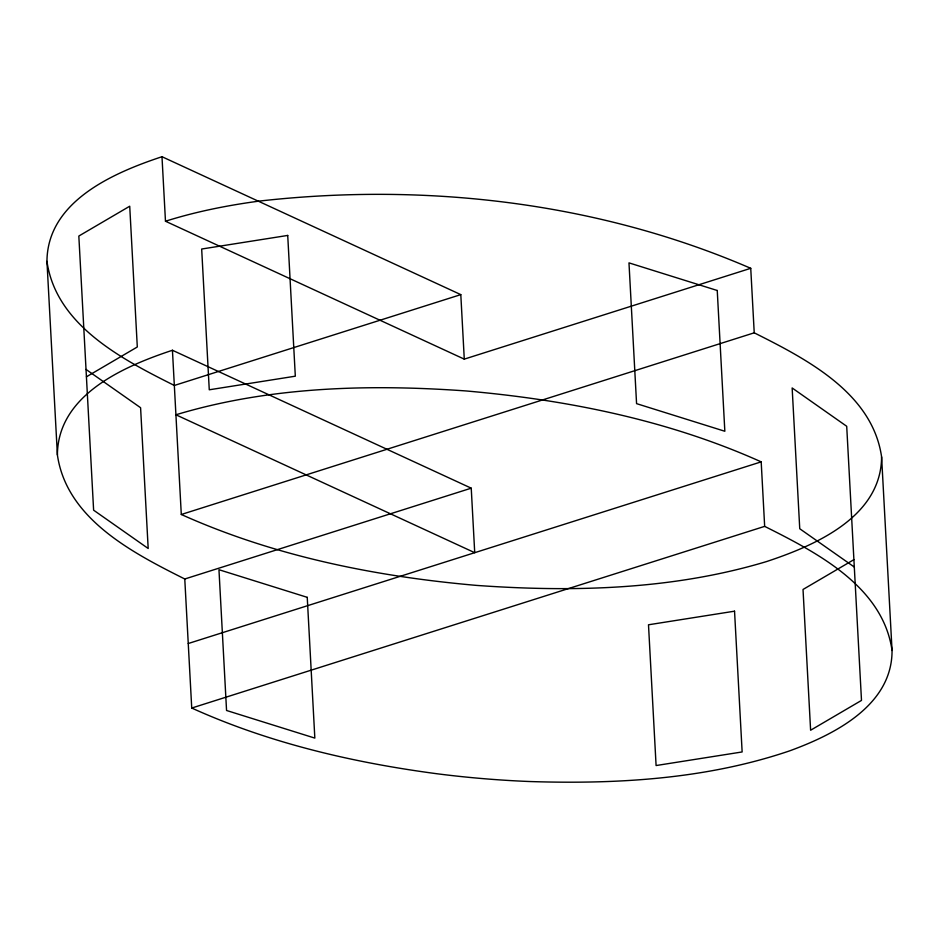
<?xml version="1.0" encoding="UTF-8"?>
<svg xmlns="http://www.w3.org/2000/svg" width="939" height="939" viewBox="0 0 939 939"><rect width="100%" height="100%" fill="white"/><g stroke="black" fill="none" stroke-linecap="round" stroke-linejoin="round"><path stroke-width="1.41" d="M46.95 261.335C47.408 201.298 113.431 172.788 161.989 156.719L460.803 294.623L464.277 359.132L750.742 268.308L754.228 332.817C806.366 358.991 872.425 392.878 881.604 456.941L892.05 650.492C892.296 705.494 834.196 734.58 789.582 750.883C706.41 779.135 617.322 784.3 530.136 781.541A722.631 476.93 10.7 0 1 437.093 773.771C352.994 762.621 269.258 743.148 191.732 708.041L184.772 578.999C132.634 552.825 66.575 518.95 57.396 454.887L46.95 261.335C56.129 325.399 122.187 359.285 174.337 385.459L460.803 294.623M57.396 454.887C57.842 394.849 123.866 366.339 172.436 350.259L471.237 488.174L474.723 552.684L175.91 414.78C269.622 386.551 369.027 384.028 465.99 390.941C567.062 399.803 668.263 420.109 761.189 461.859L764.663 526.368C816.813 552.543 882.871 586.429 892.05 650.492M881.604 456.941C881.158 516.978 815.134 545.477 766.564 561.557C672.864 589.786 573.459 592.309 476.484 585.396C375.424 576.534 274.211 556.228 181.297 514.49L172.436 350.259M86.423 376.809L137.305 346.984L129.723 206.216L78.829 236.041L93.618 510.182L148.186 548.482L140.592 407.726L86.024 369.414M853.903 559.644L803.021 589.469L810.615 730.237L861.497 700.412L846.708 426.283L792.152 387.971L799.746 528.739L854.302 567.039M181.297 514.49L754.228 332.817M184.772 578.999L471.237 488.174M188.258 643.52L761.189 461.859M191.732 708.041L764.663 526.368M161.989 156.719L165.475 221.228C196.028 211.592 227.567 205.348 259.281 201.087C424.862 182.377 597.216 201.92 750.742 268.308M165.475 221.228L464.277 359.132M287.721 235.431L201.674 249.023L209.268 389.791L295.315 376.187L287.721 235.431M734.544 611.183L648.497 624.787L656.091 765.543L742.139 751.951L734.544 611.183M717.243 290.491L628.977 262.873L636.572 403.641L724.838 431.259L717.243 290.491M307.241 597.333L218.963 569.715L226.557 710.483L314.835 738.101L307.241 597.333"/></g></svg>
